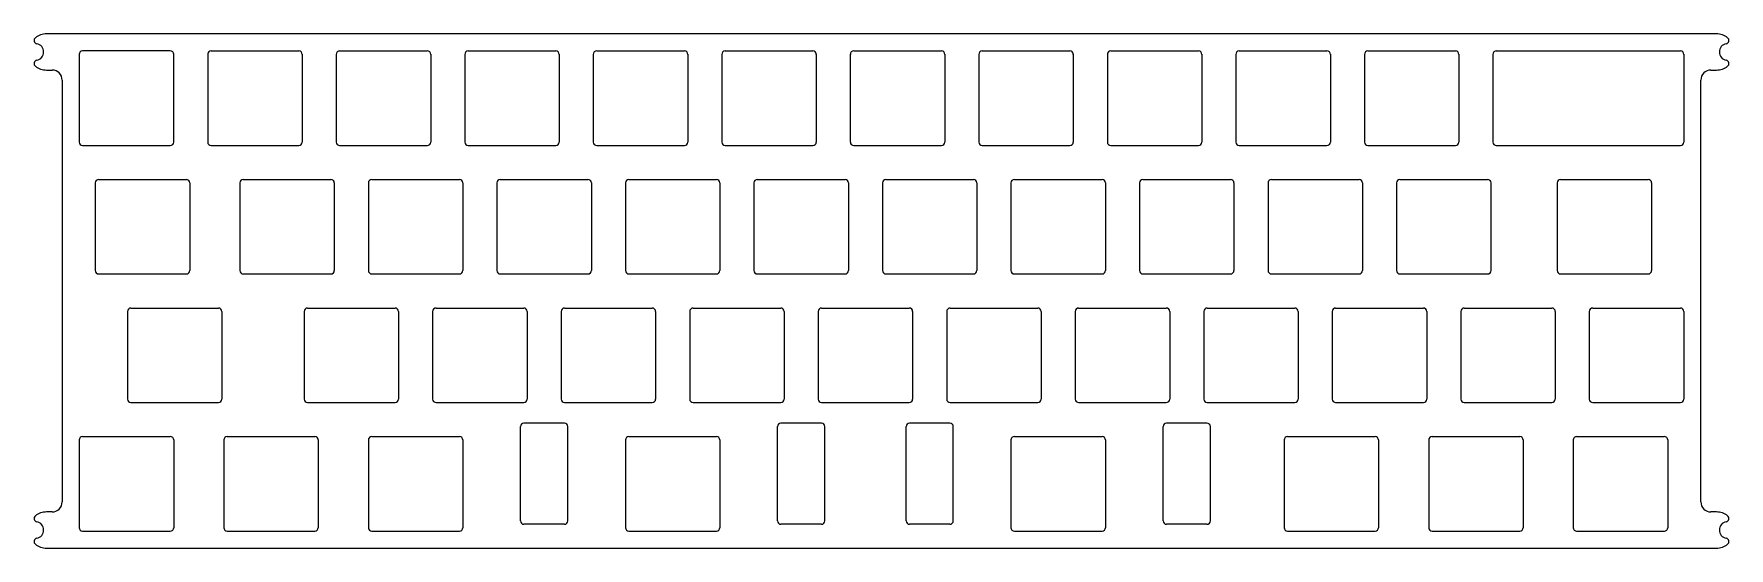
# Model space of a CAD drawing. Extents: x 0 to 251, y -76 to 1.
import ezdxf

# ---------------------------------------------------------------- set-up
doc = ezdxf.new("R2010")
doc.units = 0
doc.layers.get('0').update_dxf_attribs({"linetype": 'CONTINUOUS'})

msp = doc.modelspace()

# ---------------------------------------------------------------- linework, layer by layer
at = {"color": 7}
for points in [[(249.47118, 0.634167), (1.93294, 0.634167)], [(6.78434, -2.390973), (6.78434, -15.390693)], [(20.28444, -1.890593), (7.28472, -1.890593)], [(20.78482, -15.390693), (20.78482, -2.390973)], [(25.83434, -2.390973), (25.83434, -15.390693)], [(26.33472, -1.890593), (39.33444, -1.890593)], [(39.83482, -2.390973), (39.83482, -15.390693)], [(44.88434, -2.390973), (44.88434, -15.390693)], [(45.38472, -1.890593), (58.38444, -1.890593)], [(58.88482, -2.390973), (58.88482, -15.390693)], [(63.93434, -2.390973), (63.93434, -15.390693)], [(64.43472, -1.890593), (77.43444, -1.890593)], [(77.93482, -2.390973), (77.93482, -15.390693)], [(82.98434, -2.390973), (82.98434, -15.390693)], [(83.48472, -1.890593), (96.48444, -1.890593)], [(96.98482, -2.390973), (96.98482, -15.390693)], [(102.03434, -2.390973), (102.03434, -15.390693)], [(102.53472, -1.890593), (115.53444, -1.890593)], [(116.03482, -2.390973), (116.03482, -15.390693)], [(121.08434, -2.390973), (121.08434, -15.390693)], [(121.58472, -1.890593), (134.58444, -1.890593)], [(135.08482, -2.390973), (135.08482, -15.390693)], [(140.13434, -2.390973), (140.13434, -15.390693)], [(140.63472, -1.890593), (153.63444, -1.890593)], [(154.13482, -2.390973), (154.13482, -15.390693)], [(159.18434, -2.390973), (159.18434, -15.390693)], [(159.68472, -1.890593), (172.68444, -1.890593)], [(173.18482, -2.390973), (173.18482, -15.390693)], [(178.23434, -2.390973), (178.23434, -15.390693)], [(178.73472, -1.890593), (191.73444, -1.890593)], [(192.23482, -2.390973), (192.23482, -15.390693)], [(197.28434, -2.390973), (197.28434, -15.390693)], [(197.78472, -1.890593), (210.78444, -1.890593)], [(211.28482, -2.390973), (211.28482, -15.390693)], [(216.33434, -2.390973), (216.33434, -15.390693)], [(216.83472, -1.890593), (244.12194, -1.890593)], [(244.62232, -2.390973), (244.62232, -15.390693)], [(1.93294, -4.715073), (2.75844, -4.715073)], [(248.64568, -4.715073), (249.47118, -4.715073)], [(4.25958, -6.216213), (4.25958, -68.715453)], [(247.14708, -68.715453), (247.14708, -6.216213)], [(7.28472, -15.891073), (20.28444, -15.891073)], [(26.33472, -15.891073), (39.33444, -15.891073)], [(45.38472, -15.891073), (58.38444, -15.891073)], [(64.43472, -15.891073), (77.43444, -15.891073)], [(83.48472, -15.891073), (96.48444, -15.891073)], [(102.53472, -15.891073), (115.53444, -15.891073)], [(121.58472, -15.891073), (134.58444, -15.891073)], [(140.63472, -15.891073), (153.63444, -15.891073)], [(159.68472, -15.891073), (172.68444, -15.891073)], [(178.73472, -15.891073), (191.73444, -15.891073)], [(197.78472, -15.891073), (210.78444, -15.891073)], [(216.83472, -15.891073), (244.12194, -15.891073)], [(9.16686, -21.440973), (9.16686, -34.440693)], [(9.6647, -20.940593), (22.66442, -20.940593)], [(23.1648, -21.440973), (23.1648, -34.440693)], [(30.59684, -21.440973), (30.59684, -34.440693)], [(31.09722, -20.940593), (44.09694, -20.940593)], [(44.59732, -21.440973), (44.59732, -34.440693)], [(49.64684, -21.440973), (49.64684, -34.440693)], [(50.14722, -20.940593), (63.14694, -20.940593)], [(63.64732, -21.440973), (63.64732, -34.440693)], [(68.69684, -21.440973), (68.69684, -34.440693)], [(69.19722, -20.940593), (82.19694, -20.940593)], [(82.69732, -21.440973), (82.69732, -34.440693)], [(87.74684, -21.440973), (87.74684, -34.440693)], [(88.24722, -20.940593), (101.24694, -20.940593)], [(101.74732, -21.440973), (101.74732, -34.440693)], [(106.79684, -21.440973), (106.79684, -34.440693)], [(107.29722, -20.940593), (120.29694, -20.940593)], [(120.79732, -21.440973), (120.79732, -34.440693)], [(125.84684, -21.440973), (125.84684, -34.440693)], [(126.34722, -20.940593), (139.34694, -20.940593)], [(139.84732, -21.440973), (139.84732, -34.440693)], [(144.89684, -21.440973), (144.89684, -34.440693)], [(145.39722, -20.940593), (158.39694, -20.940593)], [(158.89732, -21.440973), (158.89732, -34.440693)], [(163.94684, -21.440973), (163.94684, -34.440693)], [(164.44722, -20.940593), (177.44694, -20.940593)], [(177.94732, -21.440973), (177.94732, -34.440693)], [(182.99684, -21.440973), (182.99684, -34.440693)], [(183.49722, -20.940593), (196.49694, -20.940593)], [(196.99732, -21.440973), (196.99732, -34.440693)], [(202.04684, -21.440973), (202.04684, -34.440693)], [(202.54722, -20.940593), (215.54694, -20.940593)], [(216.04732, -21.440973), (216.04732, -34.440693)], [(225.85934, -21.440973), (225.85934, -34.440693)], [(226.35972, -20.940593), (239.35944, -20.940593)], [(239.85982, -21.440973), (239.85982, -34.440693)], [(9.6647, -34.941073), (22.66442, -34.941073)], [(31.09722, -34.941073), (44.09694, -34.941073)], [(50.14722, -34.941073), (63.14694, -34.941073)], [(69.19722, -34.941073), (82.19694, -34.941073)], [(88.24722, -34.941073), (101.24694, -34.941073)], [(107.29722, -34.941073), (120.29694, -34.941073)], [(126.34722, -34.941073), (139.34694, -34.941073)], [(145.39722, -34.941073), (158.39694, -34.941073)], [(164.44722, -34.941073), (177.44694, -34.941073)], [(183.49722, -34.941073), (196.49694, -34.941073)], [(202.54722, -34.941073), (215.54694, -34.941073)], [(226.35972, -34.941073), (239.35944, -34.941073)], [(14.4272, -39.990593), (27.42692, -39.990593)], [(40.62222, -39.990593), (53.62194, -39.990593)], [(59.67222, -39.990593), (72.67194, -39.990593)], [(78.72222, -39.990593), (91.72194, -39.990593)], [(97.77222, -39.990593), (110.77194, -39.990593)], [(116.82222, -39.990593), (129.82194, -39.990593)], [(135.87222, -39.990593), (148.87194, -39.990593)], [(154.92222, -39.990593), (167.92194, -39.990593)], [(173.97222, -39.990593), (186.97194, -39.990593)], [(193.02222, -39.990593), (206.02194, -39.990593)], [(212.07222, -39.990593), (225.07194, -39.990593)], [(231.12222, -39.990593), (244.12194, -39.990593)], [(13.92936, -40.490973), (13.92936, -53.490693)], [(27.9273, -40.490973), (27.9273, -53.490693)], [(40.12184, -40.490973), (40.12184, -53.490693)], [(54.12232, -40.490973), (54.12232, -53.490693)], [(59.17184, -40.490973), (59.17184, -53.490693)], [(73.17232, -40.490973), (73.17232, -53.490693)], [(78.22184, -40.490973), (78.22184, -53.490693)], [(92.22232, -40.490973), (92.22232, -53.490693)], [(97.27184, -40.490973), (97.27184, -53.490693)], [(111.27232, -40.490973), (111.27232, -53.490693)], [(116.32184, -40.490973), (116.32184, -53.490693)], [(130.32232, -40.490973), (130.32232, -53.490693)], [(135.37184, -40.490973), (135.37184, -53.490693)], [(149.37232, -40.490973), (149.37232, -53.490693)], [(154.42184, -40.490973), (154.42184, -53.490693)], [(168.42232, -40.490973), (168.42232, -53.490693)], [(173.47184, -40.490973), (173.47184, -53.490693)], [(187.47232, -40.490973), (187.47232, -53.490693)], [(192.52184, -40.490973), (192.52184, -53.490693)], [(206.52232, -40.490973), (206.52232, -53.490693)], [(211.57184, -40.490973), (211.57184, -53.490693)], [(225.57232, -40.490973), (225.57232, -53.490693)], [(230.62184, -40.490973), (230.62184, -53.490693)], [(244.62232, -40.490973), (244.62232, -53.490693)], [(14.4272, -53.991073), (27.42692, -53.991073)], [(40.62222, -53.991073), (53.62194, -53.991073)], [(59.67222, -53.991073), (72.67194, -53.991073)], [(78.72222, -53.991073), (91.72194, -53.991073)], [(97.77222, -53.991073), (110.77194, -53.991073)], [(116.82222, -53.991073), (129.82194, -53.991073)], [(135.87222, -53.991073), (148.87194, -53.991073)], [(154.92222, -53.991073), (167.92194, -53.991073)], [(173.97222, -53.991073), (186.97194, -53.991073)], [(193.02222, -53.991073), (206.02194, -53.991073)], [(212.07222, -53.991073), (225.07194, -53.991073)], [(231.12222, -53.991073), (244.12194, -53.991073)], [(72.19696, -71.542473), (72.19696, -57.541993)], [(78.69682, -57.041613), (72.69734, -57.041613)], [(79.1972, -71.542473), (79.1972, -57.541993)], [(110.29696, -71.542473), (110.29696, -57.541993)], [(116.79682, -57.041613), (110.79734, -57.041613)], [(117.2972, -71.542473), (117.2972, -57.541993)], [(129.34696, -71.542473), (129.34696, -57.541993)], [(135.84682, -57.041613), (129.84734, -57.041613)], [(136.3472, -71.542473), (136.3472, -57.541993)], [(167.44696, -71.542473), (167.44696, -57.541993)], [(173.94682, -57.041613), (167.94734, -57.041613)], [(174.4472, -71.542473), (174.4472, -57.541993)], [(6.78434, -59.540973), (6.78434, -72.540693)], [(7.28472, -59.040593), (20.28444, -59.040593)], [(20.78482, -59.540973), (20.78482, -72.540693)], [(28.21686, -59.540973), (28.21686, -72.540693)], [(28.7147, -59.040593), (41.71442, -59.040593)], [(42.2148, -59.540973), (42.2148, -72.540693)], [(49.64684, -59.540973), (49.64684, -72.540693)], [(50.14722, -59.040593), (63.14694, -59.040593)], [(63.64732, -59.540973), (63.64732, -72.540693)], [(87.74684, -59.540973), (87.74684, -72.540693)], [(88.24722, -59.040593), (101.24694, -59.040593)], [(101.74732, -59.540973), (101.74732, -72.540693)], [(144.89684, -59.540973), (144.89684, -72.540693)], [(145.39722, -59.040593), (158.39694, -59.040593)], [(158.89732, -59.540973), (158.89732, -72.540693)], [(185.37936, -59.540973), (185.37936, -72.540693)], [(185.8772, -59.040593), (198.87692, -59.040593)], [(199.3773, -59.540973), (199.3773, -72.540693)], [(206.80934, -59.540973), (206.80934, -72.540693)], [(207.30972, -59.040593), (220.30944, -59.040593)], [(220.80982, -59.540973), (220.80982, -72.540693)], [(228.24186, -59.540973), (228.24186, -72.540693)], [(228.7397, -59.040593), (241.73942, -59.040593)], [(242.2398, -59.540973), (242.2398, -72.540693)], [(2.75844, -70.216593), (1.93294, -70.216593)], [(249.47118, -70.216593), (248.64568, -70.216593)], [(78.69682, -72.040313), (72.69734, -72.040313)], [(116.79682, -72.040313), (110.79734, -72.040313)], [(135.84682, -72.040313), (129.84734, -72.040313)], [(173.94682, -72.040313), (167.94734, -72.040313)], [(7.28472, -73.041073), (20.28444, -73.041073)], [(28.7147, -73.041073), (41.71442, -73.041073)], [(50.14722, -73.041073), (63.14694, -73.041073)], [(88.24722, -73.041073), (101.24694, -73.041073)], [(145.39722, -73.041073), (158.39694, -73.041073)], [(185.8772, -73.041073), (198.87692, -73.041073)], [(207.30972, -73.041073), (220.30944, -73.041073)], [(228.7397, -73.041073), (241.73942, -73.041073)], [(1.93294, -75.565833), (249.47118, -75.565833)]]:
    msp.add_lwpolyline(points, dxfattribs=at)
for points in [[(0.293002, 0.069621), (0.138465, -0.050592), (0.068311, -0.249942), (0.113504, -0.440443)], [(1.935447, 0.633226), (1.340524, 0.633225), (0.762578, 0.434903), (0.293002, 0.069621)], [(251.115322, 0.069621), (250.645768, 0.434886), (250.067853, 0.633207), (249.472958, 0.633226)], [(251.294879, -0.440378), (251.34003, -0.249886), (251.269856, -0.050567), (251.115322, 0.069621)], [(0.113504, -0.440443), (0.158697, -0.630944), (0.310919, -0.777539), (0.502986, -0.815528)], [(1.510424, -2.04177), (1.510424, -1.444929), (1.088483, -0.931348), (0.502986, -0.815531)], [(0.502986, -3.26801), (1.088483, -3.152193), (1.510424, -2.638612), (1.510424, -2.04177)], [(6.931895, -2.038217), (6.838126, -2.13199), (6.785451, -2.259174), (6.785458, -2.391786)], [(7.285457, -1.891762), (7.152844, -1.891762), (7.025664, -1.944443), (6.931895, -2.038217)], [(20.639018, -2.038217), (20.545249, -1.944443), (20.418068, -1.891762), (20.285456, -1.891762)], [(20.785455, -2.391786), (20.785462, -2.259174), (20.732786, -2.13199), (20.639018, -2.038217)], [(25.982101, -2.039128), (25.888306, -2.1329), (25.83561, -2.260096), (25.83561, -2.392726)], [(26.335736, -1.892727), (26.203106, -1.892693), (26.075897, -1.945356), (25.982101, -2.039128)], [(39.835582, -2.392726), (39.835582, -2.116633), (39.611802, -1.892797), (39.33571, -1.892727)], [(45.032101, -2.039128), (44.938306, -2.1329), (44.88561, -2.260096), (44.88561, -2.392726)], [(45.385736, -1.892727), (45.253106, -1.892693), (45.125897, -1.945356), (45.032101, -2.039128)], [(58.885582, -2.392726), (58.885582, -2.116633), (58.661802, -1.892797), (58.38571, -1.892727)], [(64.082101, -2.039128), (63.988306, -2.1329), (63.93561, -2.260096), (63.93561, -2.392726)], [(64.435736, -1.892727), (64.303106, -1.892693), (64.175897, -1.945356), (64.082101, -2.039128)], [(77.935582, -2.392726), (77.935582, -2.116633), (77.711802, -1.892797), (77.43571, -1.892727)], [(83.132101, -2.039128), (83.038306, -2.1329), (82.98561, -2.260096), (82.98561, -2.392726)], [(83.485736, -1.892727), (83.353106, -1.892693), (83.225897, -1.945356), (83.132101, -2.039128)], [(96.985582, -2.392726), (96.985582, -2.116633), (96.761802, -1.892797), (96.48571, -1.892727)], [(102.182101, -2.039128), (102.088306, -2.1329), (102.03561, -2.260096), (102.03561, -2.392726)], [(102.535736, -1.892727), (102.403106, -1.892693), (102.275897, -1.945356), (102.182101, -2.039128)], [(116.035582, -2.392726), (116.035582, -2.116633), (115.811802, -1.892797), (115.53571, -1.892727)], [(121.232101, -2.039128), (121.138306, -2.1329), (121.08561, -2.260096), (121.08561, -2.392726)], [(121.585736, -1.892727), (121.453106, -1.892693), (121.325897, -1.945356), (121.232101, -2.039128)], [(135.085582, -2.392726), (135.085582, -2.116633), (134.861802, -1.892797), (134.58571, -1.892727)], [(140.282101, -2.039128), (140.188306, -2.1329), (140.13561, -2.260096), (140.13561, -2.392726)], [(140.635736, -1.892727), (140.503106, -1.892693), (140.375897, -1.945356), (140.282101, -2.039128)], [(154.135582, -2.392726), (154.135582, -2.116633), (153.911802, -1.892797), (153.63571, -1.892727)], [(159.332101, -2.039128), (159.238306, -2.1329), (159.18561, -2.260096), (159.18561, -2.392726)], [(159.685736, -1.892727), (159.553106, -1.892693), (159.425897, -1.945356), (159.332101, -2.039128)], [(173.185582, -2.392726), (173.185582, -2.116633), (172.961802, -1.892797), (172.68571, -1.892727)], [(178.382101, -2.039128), (178.288306, -2.1329), (178.23561, -2.260096), (178.23561, -2.392726)], [(178.735736, -1.892727), (178.603106, -1.892693), (178.475897, -1.945356), (178.382101, -2.039128)], [(192.235582, -2.392726), (192.235582, -2.116633), (192.011802, -1.892797), (191.73571, -1.892727)], [(197.432101, -2.039128), (197.338306, -2.1329), (197.28561, -2.260096), (197.28561, -2.392726)], [(197.785736, -1.892727), (197.653106, -1.892693), (197.525897, -1.945356), (197.432101, -2.039128)], [(211.285582, -2.392726), (211.285582, -2.116633), (211.061802, -1.892797), (210.78571, -1.892727)], [(216.482101, -2.039128), (216.388306, -2.1329), (216.33561, -2.260096), (216.33561, -2.392726)], [(216.835736, -1.892727), (216.703106, -1.892693), (216.575897, -1.945356), (216.482101, -2.039128)], [(244.623082, -2.392726), (244.623082, -2.116633), (244.399302, -1.892797), (244.12321, -1.892727)], [(250.905518, -0.815528), (250.320018, -0.931342), (249.898074, -1.444925), (249.898074, -2.041769)], [(249.898074, -2.041769), (249.898074, -2.638613), (250.320018, -3.152195), (250.905518, -3.26801)], [(250.905518, -0.815528), (251.097556, -0.777487), (251.249727, -0.630869), (251.294879, -0.440378)], [(0.113488, -3.6431), (0.068295, -3.833607), (0.138455, -4.032963), (0.293002, -4.153174)], [(0.502986, -3.26801), (0.310911, -3.305994), (0.158681, -3.452592), (0.113488, -3.6431)], [(0.293002, -4.153174), (0.762579, -4.518455), (1.340527, -4.716776), (1.93545, -4.716775)], [(4.260444, -6.216772), (4.260442, -5.388347), (3.588871, -4.716776), (2.760447, -4.716775)], [(248.647966, -4.716775), (248.25012, -4.716742), (247.868558, -4.874762), (247.587227, -5.15607)], [(249.472958, -4.716775), (250.067852, -4.716757), (250.645767, -4.518438), (251.115322, -4.153174)], [(251.294895, -3.643165), (251.249742, -3.452667), (251.097564, -3.306046), (250.905518, -3.26801)], [(251.115322, -4.153174), (251.269865, -4.032988), (251.340047, -3.833663), (251.294895, -3.643165)], [(247.587227, -5.15607), (247.305895, -5.437377), (247.147843, -5.818926), (247.147842, -6.216772)], [(6.785458, -15.391785), (6.785459, -15.667927), (7.009315, -15.891783), (7.285457, -15.891784)], [(20.285456, -15.891784), (20.418064, -15.891784), (20.545241, -15.839106), (20.639009, -15.745338)], [(20.639009, -15.745338), (20.732777, -15.65157), (20.785455, -15.524393), (20.785455, -15.391785)], [(25.83561, -15.392725), (25.83561, -15.525355), (25.888306, -15.652551), (25.982101, -15.746323)], [(25.982101, -15.746323), (26.075897, -15.840094), (26.203106, -15.892758), (26.335736, -15.892724)], [(39.33571, -15.892724), (39.611802, -15.892654), (39.835582, -15.668817), (39.835582, -15.392725)], [(44.88561, -15.392725), (44.88561, -15.525355), (44.938306, -15.652551), (45.032101, -15.746323)], [(45.032101, -15.746323), (45.125897, -15.840094), (45.253106, -15.892758), (45.385736, -15.892724)], [(58.38571, -15.892724), (58.661802, -15.892654), (58.885582, -15.668817), (58.885582, -15.392725)], [(63.93561, -15.392725), (63.93561, -15.525355), (63.988306, -15.652551), (64.082101, -15.746323)], [(64.082101, -15.746323), (64.175897, -15.840094), (64.303106, -15.892758), (64.435736, -15.892724)], [(77.43571, -15.892724), (77.711802, -15.892654), (77.935582, -15.668817), (77.935582, -15.392725)], [(82.98561, -15.392725), (82.98561, -15.525355), (83.038306, -15.652551), (83.132101, -15.746323)], [(83.132101, -15.746323), (83.225897, -15.840094), (83.353106, -15.892758), (83.485736, -15.892724)], [(96.48571, -15.892724), (96.761802, -15.892654), (96.985582, -15.668817), (96.985582, -15.392725)], [(102.03561, -15.392725), (102.03561, -15.525355), (102.088306, -15.652551), (102.182101, -15.746323)], [(102.182101, -15.746323), (102.275897, -15.840094), (102.403106, -15.892758), (102.535736, -15.892724)], [(115.53571, -15.892724), (115.811802, -15.892654), (116.035582, -15.668817), (116.035582, -15.392725)], [(121.08561, -15.392725), (121.08561, -15.525355), (121.138306, -15.652551), (121.232101, -15.746323)], [(121.232101, -15.746323), (121.325897, -15.840094), (121.453106, -15.892758), (121.585736, -15.892724)], [(134.58571, -15.892724), (134.861802, -15.892654), (135.085582, -15.668817), (135.085582, -15.392725)], [(140.13561, -15.392725), (140.13561, -15.525355), (140.188306, -15.652551), (140.282101, -15.746323)], [(140.282101, -15.746323), (140.375897, -15.840094), (140.503106, -15.892758), (140.635736, -15.892724)], [(153.63571, -15.892724), (153.911802, -15.892654), (154.135582, -15.668817), (154.135582, -15.392725)], [(159.18561, -15.392725), (159.18561, -15.525355), (159.238306, -15.652551), (159.332101, -15.746323)], [(159.332101, -15.746323), (159.425897, -15.840094), (159.553106, -15.892758), (159.685736, -15.892724)], [(172.68571, -15.892724), (172.961802, -15.892654), (173.185582, -15.668817), (173.185582, -15.392725)], [(178.23561, -15.392725), (178.23561, -15.525355), (178.288306, -15.652551), (178.382101, -15.746323)], [(178.382101, -15.746323), (178.475897, -15.840094), (178.603106, -15.892758), (178.735736, -15.892724)], [(191.73571, -15.892724), (192.011802, -15.892654), (192.235582, -15.668817), (192.235582, -15.392725)], [(197.28561, -15.392725), (197.28561, -15.525355), (197.338306, -15.652551), (197.432101, -15.746323)], [(197.432101, -15.746323), (197.525897, -15.840094), (197.653106, -15.892758), (197.785736, -15.892724)], [(210.78571, -15.892724), (211.061802, -15.892654), (211.285582, -15.668817), (211.285582, -15.392725)], [(216.33561, -15.392725), (216.33561, -15.525355), (216.388306, -15.652551), (216.482101, -15.746323)], [(216.482101, -15.746323), (216.575897, -15.840094), (216.703106, -15.892758), (216.835736, -15.892724)], [(244.12321, -15.892724), (244.399302, -15.892654), (244.623082, -15.668817), (244.623082, -15.392725)], [(9.313357, -21.089173), (9.219589, -21.182941), (9.166911, -21.310118), (9.166911, -21.442726)], [(9.66691, -20.942727), (9.534302, -20.942727), (9.407125, -20.995405), (9.313357, -21.089173)], [(23.020462, -21.089173), (22.926694, -20.995405), (22.799517, -20.942727), (22.666909, -20.942727)], [(23.166908, -21.442726), (23.166908, -21.310118), (23.11423, -21.182941), (23.020462, -21.089173)], [(30.744601, -21.089128), (30.650806, -21.1829), (30.59811, -21.310096), (30.59811, -21.442726)], [(31.098236, -20.942727), (30.965606, -20.942693), (30.838397, -20.995356), (30.744601, -21.089128)], [(44.598082, -21.442726), (44.598082, -21.166633), (44.374302, -20.942797), (44.09821, -20.942727)], [(49.794601, -21.089128), (49.700806, -21.1829), (49.64811, -21.310096), (49.64811, -21.442726)], [(50.148236, -20.942727), (50.015606, -20.942693), (49.888397, -20.995356), (49.794601, -21.089128)], [(63.648082, -21.442726), (63.648082, -21.166633), (63.424302, -20.942797), (63.14821, -20.942727)], [(68.844601, -21.089128), (68.750806, -21.1829), (68.69811, -21.310096), (68.69811, -21.442726)], [(69.198236, -20.942727), (69.065606, -20.942693), (68.938397, -20.995356), (68.844601, -21.089128)], [(82.698082, -21.442726), (82.698082, -21.166633), (82.474302, -20.942797), (82.19821, -20.942727)], [(87.894601, -21.089128), (87.800806, -21.1829), (87.74811, -21.310096), (87.74811, -21.442726)], [(88.248236, -20.942727), (88.115606, -20.942693), (87.988397, -20.995356), (87.894601, -21.089128)], [(101.748082, -21.442726), (101.748082, -21.166633), (101.524302, -20.942797), (101.24821, -20.942727)], [(106.944601, -21.089128), (106.850806, -21.1829), (106.79811, -21.310096), (106.79811, -21.442726)], [(107.298236, -20.942727), (107.165606, -20.942693), (107.038397, -20.995356), (106.944601, -21.089128)], [(120.798082, -21.442726), (120.798082, -21.166633), (120.574302, -20.942797), (120.29821, -20.942727)], [(125.994601, -21.089128), (125.900806, -21.1829), (125.84811, -21.310096), (125.84811, -21.442726)], [(126.348236, -20.942727), (126.215606, -20.942693), (126.088397, -20.995356), (125.994601, -21.089128)], [(139.848082, -21.442726), (139.848082, -21.166633), (139.624302, -20.942797), (139.34821, -20.942727)], [(145.044601, -21.089128), (144.950806, -21.1829), (144.89811, -21.310096), (144.89811, -21.442726)], [(145.398236, -20.942727), (145.265606, -20.942693), (145.138397, -20.995356), (145.044601, -21.089128)], [(158.898082, -21.442726), (158.898082, -21.166633), (158.674302, -20.942797), (158.39821, -20.942727)], [(164.094601, -21.089128), (164.000806, -21.1829), (163.94811, -21.310096), (163.94811, -21.442726)], [(164.448236, -20.942727), (164.315606, -20.942693), (164.188397, -20.995356), (164.094601, -21.089128)], [(177.948082, -21.442726), (177.948082, -21.166633), (177.724302, -20.942797), (177.44821, -20.942727)], [(183.144601, -21.089128), (183.050806, -21.1829), (182.99811, -21.310096), (182.99811, -21.442726)], [(183.498236, -20.942727), (183.365606, -20.942693), (183.238397, -20.995356), (183.144601, -21.089128)], [(196.998082, -21.442726), (196.998082, -21.166633), (196.774302, -20.942797), (196.49821, -20.942727)], [(202.194601, -21.089128), (202.100806, -21.1829), (202.04811, -21.310096), (202.04811, -21.442726)], [(202.548236, -20.942727), (202.415606, -20.942693), (202.288397, -20.995356), (202.194601, -21.089128)], [(216.048082, -21.442726), (216.048082, -21.166633), (215.824302, -20.942797), (215.54821, -20.942727)], [(226.007101, -21.089128), (225.913306, -21.1829), (225.86061, -21.310096), (225.86061, -21.442726)], [(226.360736, -20.942727), (226.228106, -20.942693), (226.100897, -20.995356), (226.007101, -21.089128)], [(239.860582, -21.442726), (239.860582, -21.166633), (239.636802, -20.942797), (239.36071, -20.942727)], [(9.166911, -34.442725), (9.166981, -34.718817), (9.390818, -34.942597), (9.66691, -34.942597)], [(22.666909, -34.942597), (22.943001, -34.942597), (23.166838, -34.718817), (23.166908, -34.442725)], [(30.59811, -34.442725), (30.598144, -34.575333), (30.650854, -34.702496), (30.744646, -34.796241)], [(30.744646, -34.796241), (30.838438, -34.889985), (30.965628, -34.942631), (31.098236, -34.942597)], [(44.09821, -34.942597), (44.374253, -34.942527), (44.598012, -34.718768), (44.598082, -34.442725)], [(49.64811, -34.442725), (49.648144, -34.575333), (49.700854, -34.702496), (49.794646, -34.796241)], [(49.794646, -34.796241), (49.888438, -34.889985), (50.015628, -34.942631), (50.148236, -34.942597)], [(63.14821, -34.942597), (63.424253, -34.942527), (63.648012, -34.718768), (63.648082, -34.442725)], [(68.69811, -34.442725), (68.698144, -34.575333), (68.750854, -34.702496), (68.844646, -34.796241)], [(68.844646, -34.796241), (68.938438, -34.889985), (69.065628, -34.942631), (69.198236, -34.942597)], [(82.19821, -34.942597), (82.474253, -34.942527), (82.698012, -34.718768), (82.698082, -34.442725)], [(87.74811, -34.442725), (87.748144, -34.575333), (87.800854, -34.702496), (87.894646, -34.796241)], [(87.894646, -34.796241), (87.988438, -34.889985), (88.115628, -34.942631), (88.248236, -34.942597)], [(101.24821, -34.942597), (101.524253, -34.942527), (101.748012, -34.718768), (101.748082, -34.442725)], [(106.79811, -34.442725), (106.798144, -34.575333), (106.850854, -34.702496), (106.944646, -34.796241)], [(106.944646, -34.796241), (107.038438, -34.889985), (107.165628, -34.942631), (107.298236, -34.942597)], [(120.29821, -34.942597), (120.574253, -34.942527), (120.798012, -34.718768), (120.798082, -34.442725)], [(125.84811, -34.442725), (125.848144, -34.575333), (125.900854, -34.702496), (125.994646, -34.796241)], [(125.994646, -34.796241), (126.088438, -34.889985), (126.215628, -34.942631), (126.348236, -34.942597)], [(139.34821, -34.942597), (139.624253, -34.942527), (139.848012, -34.718768), (139.848082, -34.442725)], [(144.89811, -34.442725), (144.898144, -34.575333), (144.950854, -34.702496), (145.044646, -34.796241)], [(145.044646, -34.796241), (145.138438, -34.889985), (145.265628, -34.942631), (145.398236, -34.942597)], [(158.39821, -34.942597), (158.674253, -34.942527), (158.898012, -34.718768), (158.898082, -34.442725)], [(163.94811, -34.442725), (163.948144, -34.575333), (164.000854, -34.702496), (164.094646, -34.796241)], [(164.094646, -34.796241), (164.188438, -34.889985), (164.315628, -34.942631), (164.448236, -34.942597)], [(177.44821, -34.942597), (177.724253, -34.942527), (177.948012, -34.718768), (177.948082, -34.442725)], [(182.99811, -34.442725), (182.998144, -34.575333), (183.050854, -34.702496), (183.144646, -34.796241)], [(183.144646, -34.796241), (183.238438, -34.889985), (183.365628, -34.942631), (183.498236, -34.942597)], [(196.49821, -34.942597), (196.774253, -34.942527), (196.998012, -34.718768), (196.998082, -34.442725)], [(202.04811, -34.442725), (202.048144, -34.575333), (202.100854, -34.702496), (202.194646, -34.796241)], [(202.194646, -34.796241), (202.288438, -34.889985), (202.415628, -34.942631), (202.548236, -34.942597)], [(215.54821, -34.942597), (215.824253, -34.942527), (216.048012, -34.718768), (216.048082, -34.442725)], [(225.86061, -34.442725), (225.860644, -34.575333), (225.913354, -34.702496), (226.007146, -34.796241)], [(226.007146, -34.796241), (226.100938, -34.889985), (226.228128, -34.942631), (226.360736, -34.942597)], [(239.36071, -34.942597), (239.636753, -34.942527), (239.860512, -34.718768), (239.860582, -34.442725)], [(14.075812, -40.139116), (13.982041, -40.232912), (13.929377, -40.360121), (13.929411, -40.492751)], [(14.42941, -39.992625), (14.29678, -39.992625), (14.169584, -40.045321), (14.075812, -40.139116)], [(27.782975, -40.139161), (27.689231, -40.045369), (27.562068, -39.992659), (27.42946, -39.992625)], [(27.929332, -40.492751), (27.929366, -40.360143), (27.87672, -40.232953), (27.782975, -40.139161)], [(40.269556, -40.139071), (40.175757, -40.232871), (40.123076, -40.360099), (40.12311, -40.492751)], [(40.623236, -39.992625), (40.490584, -39.992591), (40.363355, -40.045272), (40.269556, -40.139071)], [(53.976725, -40.139161), (53.882981, -40.045369), (53.755818, -39.992659), (53.62321, -39.992625)], [(54.123082, -40.492751), (54.123116, -40.360143), (54.07047, -40.232953), (53.976725, -40.139161)], [(59.319556, -40.139071), (59.225757, -40.232871), (59.173076, -40.360099), (59.17311, -40.492751)], [(59.673236, -39.992625), (59.540584, -39.992591), (59.413355, -40.045272), (59.319556, -40.139071)], [(73.026725, -40.139161), (72.932981, -40.045369), (72.805818, -39.992659), (72.67321, -39.992625)], [(73.173082, -40.492751), (73.173116, -40.360143), (73.12047, -40.232953), (73.026725, -40.139161)], [(78.369556, -40.139071), (78.275757, -40.232871), (78.223076, -40.360099), (78.22311, -40.492751)], [(78.723236, -39.992625), (78.590584, -39.992591), (78.463355, -40.045272), (78.369556, -40.139071)], [(92.076725, -40.139161), (91.982981, -40.045369), (91.855818, -39.992659), (91.72321, -39.992625)], [(92.223082, -40.492751), (92.223116, -40.360143), (92.17047, -40.232953), (92.076725, -40.139161)], [(97.419556, -40.139071), (97.325757, -40.232871), (97.273076, -40.360099), (97.27311, -40.492751)], [(97.773236, -39.992625), (97.640584, -39.992591), (97.513355, -40.045272), (97.419556, -40.139071)], [(111.126725, -40.139161), (111.032981, -40.045369), (110.905818, -39.992659), (110.77321, -39.992625)], [(111.273082, -40.492751), (111.273116, -40.360143), (111.22047, -40.232953), (111.126725, -40.139161)], [(116.469556, -40.139071), (116.375757, -40.232871), (116.323076, -40.360099), (116.32311, -40.492751)], [(116.823236, -39.992625), (116.690584, -39.992591), (116.563355, -40.045272), (116.469556, -40.139071)], [(130.176725, -40.139161), (130.082981, -40.045369), (129.955818, -39.992659), (129.82321, -39.992625)], [(130.323082, -40.492751), (130.323116, -40.360143), (130.27047, -40.232953), (130.176725, -40.139161)], [(135.519556, -40.139071), (135.425757, -40.232871), (135.373076, -40.360099), (135.37311, -40.492751)], [(135.873236, -39.992625), (135.740584, -39.992591), (135.613355, -40.045272), (135.519556, -40.139071)], [(149.226725, -40.139161), (149.132981, -40.045369), (149.005818, -39.992659), (148.87321, -39.992625)], [(149.373082, -40.492751), (149.373116, -40.360143), (149.32047, -40.232953), (149.226725, -40.139161)], [(154.569556, -40.139071), (154.475757, -40.232871), (154.423076, -40.360099), (154.42311, -40.492751)], [(154.923236, -39.992625), (154.790584, -39.992591), (154.663355, -40.045272), (154.569556, -40.139071)], [(168.276725, -40.139161), (168.182981, -40.045369), (168.055818, -39.992659), (167.92321, -39.992625)], [(168.423082, -40.492751), (168.423116, -40.360143), (168.37047, -40.232953), (168.276725, -40.139161)], [(173.619556, -40.139071), (173.525757, -40.232871), (173.473076, -40.360099), (173.47311, -40.492751)], [(173.973236, -39.992625), (173.840584, -39.992591), (173.713355, -40.045272), (173.619556, -40.139071)], [(187.326725, -40.139161), (187.232981, -40.045369), (187.105818, -39.992659), (186.97321, -39.992625)], [(187.473082, -40.492751), (187.473116, -40.360143), (187.42047, -40.232953), (187.326725, -40.139161)], [(192.669556, -40.139071), (192.575757, -40.232871), (192.523076, -40.360099), (192.52311, -40.492751)], [(193.023236, -39.992625), (192.890584, -39.992591), (192.763355, -40.045272), (192.669556, -40.139071)], [(206.376725, -40.139161), (206.282981, -40.045369), (206.155818, -39.992659), (206.02321, -39.992625)], [(206.523082, -40.492751), (206.523116, -40.360143), (206.47047, -40.232953), (206.376725, -40.139161)], [(211.719556, -40.139071), (211.625757, -40.232871), (211.573076, -40.360099), (211.57311, -40.492751)], [(212.073236, -39.992625), (211.940584, -39.992591), (211.813355, -40.045272), (211.719556, -40.139071)], [(225.426725, -40.139161), (225.332981, -40.045369), (225.205818, -39.992659), (225.07321, -39.992625)], [(225.573082, -40.492751), (225.573116, -40.360143), (225.52047, -40.232953), (225.426725, -40.139161)], [(230.769556, -40.139071), (230.675757, -40.232871), (230.623076, -40.360099), (230.62311, -40.492751)], [(231.123236, -39.992625), (230.990584, -39.992591), (230.863355, -40.045272), (230.769556, -40.139071)], [(244.476725, -40.139161), (244.382981, -40.045369), (244.255818, -39.992659), (244.12321, -39.992625)], [(244.623082, -40.492751), (244.623116, -40.360143), (244.57047, -40.232953), (244.476725, -40.139161)], [(13.929411, -53.492725), (13.929481, -53.768817), (14.153318, -53.992597), (14.42941, -53.992597)], [(27.42946, -53.992597), (27.705503, -53.992527), (27.929262, -53.768768), (27.929332, -53.492725)], [(40.12311, -53.492725), (40.123144, -53.625333), (40.175854, -53.752496), (40.269646, -53.846241)], [(40.269646, -53.846241), (40.363438, -53.939985), (40.490628, -53.992631), (40.623236, -53.992597)], [(53.62321, -53.992597), (53.899253, -53.992527), (54.123012, -53.768768), (54.123082, -53.492725)], [(59.17311, -53.492725), (59.173144, -53.625333), (59.225854, -53.752496), (59.319646, -53.846241)], [(59.319646, -53.846241), (59.413438, -53.939985), (59.540628, -53.992631), (59.673236, -53.992597)], [(72.67321, -53.992597), (72.949253, -53.992527), (73.173012, -53.768768), (73.173082, -53.492725)], [(78.22311, -53.492725), (78.223144, -53.625333), (78.275854, -53.752496), (78.369646, -53.846241)], [(78.369646, -53.846241), (78.463438, -53.939985), (78.590628, -53.992631), (78.723236, -53.992597)], [(91.72321, -53.992597), (91.999253, -53.992527), (92.223012, -53.768768), (92.223082, -53.492725)], [(97.27311, -53.492725), (97.273144, -53.625333), (97.325854, -53.752496), (97.419646, -53.846241)], [(97.419646, -53.846241), (97.513438, -53.939985), (97.640628, -53.992631), (97.773236, -53.992597)], [(110.77321, -53.992597), (111.049253, -53.992527), (111.273012, -53.768768), (111.273082, -53.492725)], [(116.32311, -53.492725), (116.323144, -53.625333), (116.375854, -53.752496), (116.469646, -53.846241)], [(116.469646, -53.846241), (116.563438, -53.939985), (116.690628, -53.992631), (116.823236, -53.992597)], [(129.82321, -53.992597), (130.099253, -53.992527), (130.323012, -53.768768), (130.323082, -53.492725)], [(135.37311, -53.492725), (135.373144, -53.625333), (135.425854, -53.752496), (135.519646, -53.846241)], [(135.519646, -53.846241), (135.613438, -53.939985), (135.740628, -53.992631), (135.873236, -53.992597)], [(148.87321, -53.992597), (149.149253, -53.992527), (149.373012, -53.768768), (149.373082, -53.492725)], [(154.42311, -53.492725), (154.423144, -53.625333), (154.475854, -53.752496), (154.569646, -53.846241)], [(154.569646, -53.846241), (154.663438, -53.939985), (154.790628, -53.992631), (154.923236, -53.992597)], [(167.92321, -53.992597), (168.199253, -53.992527), (168.423012, -53.768768), (168.423082, -53.492725)], [(173.47311, -53.492725), (173.473144, -53.625333), (173.525854, -53.752496), (173.619646, -53.846241)], [(173.619646, -53.846241), (173.713438, -53.939985), (173.840628, -53.992631), (173.973236, -53.992597)], [(186.97321, -53.992597), (187.249253, -53.992527), (187.473012, -53.768768), (187.473082, -53.492725)], [(192.52311, -53.492725), (192.523144, -53.625333), (192.575854, -53.752496), (192.669646, -53.846241)], [(192.669646, -53.846241), (192.763438, -53.939985), (192.890628, -53.992631), (193.023236, -53.992597)], [(206.02321, -53.992597), (206.299253, -53.992527), (206.523012, -53.768768), (206.523082, -53.492725)], [(211.57311, -53.492725), (211.573144, -53.625333), (211.625854, -53.752496), (211.719646, -53.846241)], [(211.719646, -53.846241), (211.813438, -53.939985), (211.940628, -53.992631), (212.073236, -53.992597)], [(225.07321, -53.992597), (225.349253, -53.992527), (225.573012, -53.768768), (225.573082, -53.492725)], [(230.62311, -53.492725), (230.623144, -53.625333), (230.675854, -53.752496), (230.769646, -53.846241)], [(230.769646, -53.846241), (230.863438, -53.939985), (230.990628, -53.992631), (231.123236, -53.992597)], [(244.12321, -53.992597), (244.399253, -53.992527), (244.623012, -53.768768), (244.623082, -53.492725)], [(72.344587, -57.189165), (72.250842, -57.282957), (72.198196, -57.410147), (72.19823, -57.542755)], [(72.698102, -57.042629), (72.565494, -57.042663), (72.438331, -57.095373), (72.344587, -57.189165)], [(79.05177, -57.189075), (78.957971, -57.095276), (78.830742, -57.042595), (78.69809, -57.042629)], [(79.198216, -57.542755), (79.19825, -57.410103), (79.145569, -57.282875), (79.05177, -57.189075)], [(110.444587, -57.189165), (110.350842, -57.282957), (110.298196, -57.410147), (110.29823, -57.542755)], [(110.798102, -57.042629), (110.665494, -57.042663), (110.538331, -57.095373), (110.444587, -57.189165)], [(117.15177, -57.189075), (117.057971, -57.095276), (116.930742, -57.042595), (116.79809, -57.042629)], [(117.298216, -57.542755), (117.29825, -57.410103), (117.245569, -57.282875), (117.15177, -57.189075)], [(129.494587, -57.189165), (129.400842, -57.282957), (129.348196, -57.410147), (129.34823, -57.542755)], [(129.848102, -57.042629), (129.715494, -57.042663), (129.588331, -57.095373), (129.494587, -57.189165)], [(136.20177, -57.189075), (136.107971, -57.095276), (135.980742, -57.042595), (135.84809, -57.042629)], [(136.348216, -57.542755), (136.34825, -57.410103), (136.295569, -57.282875), (136.20177, -57.189075)], [(167.594587, -57.189165), (167.500842, -57.282957), (167.448196, -57.410147), (167.44823, -57.542755)], [(167.948102, -57.042629), (167.815494, -57.042663), (167.688331, -57.095373), (167.594587, -57.189165)], [(174.30177, -57.189075), (174.207971, -57.095276), (174.080742, -57.042595), (173.94809, -57.042629)], [(174.448216, -57.542755), (174.44825, -57.410103), (174.395569, -57.282875), (174.30177, -57.189075)], [(6.932062, -59.189116), (6.838291, -59.282912), (6.785627, -59.410121), (6.785661, -59.542751)], [(7.28566, -59.042625), (7.15303, -59.042625), (7.025834, -59.095321), (6.932062, -59.189116)], [(20.639257, -59.189116), (20.545485, -59.095321), (20.418289, -59.042625), (20.285659, -59.042625)], [(20.785658, -59.542751), (20.785692, -59.410121), (20.733028, -59.282912), (20.639257, -59.189116)], [(28.363306, -59.189071), (28.269507, -59.282871), (28.216826, -59.410099), (28.21686, -59.542751)], [(28.716986, -59.042625), (28.584334, -59.042591), (28.457105, -59.095272), (28.363306, -59.189071)], [(42.070475, -59.189161), (41.976731, -59.095369), (41.849568, -59.042659), (41.71696, -59.042625)], [(42.216832, -59.542751), (42.216866, -59.410143), (42.16422, -59.282953), (42.070475, -59.189161)], [(49.794556, -59.189071), (49.700757, -59.282871), (49.648076, -59.410099), (49.64811, -59.542751)], [(50.148236, -59.042625), (50.015584, -59.042591), (49.888355, -59.095272), (49.794556, -59.189071)], [(63.501725, -59.189161), (63.407981, -59.095369), (63.280818, -59.042659), (63.14821, -59.042625)], [(63.648082, -59.542751), (63.648116, -59.410143), (63.59547, -59.282953), (63.501725, -59.189161)], [(87.894556, -59.189071), (87.800757, -59.282871), (87.748076, -59.410099), (87.74811, -59.542751)], [(88.248236, -59.042625), (88.115584, -59.042591), (87.988355, -59.095272), (87.894556, -59.189071)], [(101.601725, -59.189161), (101.507981, -59.095369), (101.380818, -59.042659), (101.24821, -59.042625)], [(101.748082, -59.542751), (101.748116, -59.410143), (101.69547, -59.282953), (101.601725, -59.189161)], [(145.044556, -59.189071), (144.950757, -59.282871), (144.898076, -59.410099), (144.89811, -59.542751)], [(145.398236, -59.042625), (145.265584, -59.042591), (145.138355, -59.095272), (145.044556, -59.189071)], [(158.751725, -59.189161), (158.657981, -59.095369), (158.530818, -59.042659), (158.39821, -59.042625)], [(158.898082, -59.542751), (158.898116, -59.410143), (158.84547, -59.282953), (158.751725, -59.189161)], [(185.525806, -59.189071), (185.432007, -59.282871), (185.379326, -59.410099), (185.37936, -59.542751)], [(185.879486, -59.042625), (185.746834, -59.042591), (185.619605, -59.095272), (185.525806, -59.189071)], [(199.232975, -59.189161), (199.139231, -59.095369), (199.012068, -59.042659), (198.87946, -59.042625)], [(199.379332, -59.542751), (199.379366, -59.410143), (199.32672, -59.282953), (199.232975, -59.189161)], [(206.957056, -59.189071), (206.863257, -59.282871), (206.810576, -59.410099), (206.81061, -59.542751)], [(207.310736, -59.042625), (207.178084, -59.042591), (207.050855, -59.095272), (206.957056, -59.189071)], [(220.664225, -59.189161), (220.570481, -59.095369), (220.443318, -59.042659), (220.31071, -59.042625)], [(220.810582, -59.542751), (220.810616, -59.410143), (220.75797, -59.282953), (220.664225, -59.189161)], [(228.388306, -59.189071), (228.294507, -59.282871), (228.241826, -59.410099), (228.24186, -59.542751)], [(228.741986, -59.042625), (228.609334, -59.042591), (228.482105, -59.095272), (228.388306, -59.189071)], [(242.095475, -59.189161), (242.001731, -59.095369), (241.874568, -59.042659), (241.74196, -59.042625)], [(242.241832, -59.542751), (242.241866, -59.410143), (242.18922, -59.282953), (242.095475, -59.189161)], [(1.93545, -70.216847), (1.340524, -70.216853), (0.762576, -70.415183), (0.293002, -70.780473)], [(2.760447, -70.216847), (3.158292, -70.216846), (3.539841, -70.058794), (3.821149, -69.777463)], [(3.821149, -69.777463), (4.102456, -69.496131), (4.260477, -69.114569), (4.260444, -68.716723)], [(247.147842, -68.716723), (247.147809, -69.114591), (247.305847, -69.496172), (247.587182, -69.777507)], [(247.587182, -69.777507), (247.868517, -70.058842), (248.250098, -70.21688), (248.647966, -70.216847)], [(251.115322, -70.780473), (250.64577, -70.415201), (250.067855, -70.216872), (249.472958, -70.216847)], [(0.293002, -70.780473), (0.138603, -70.900717), (0.068547, -71.099983), (0.113729, -71.290394)], [(0.113729, -71.290394), (0.158911, -71.480804), (0.311025, -71.627352), (0.502986, -71.665409)], [(1.510789, -72.89172), (1.510788, -72.294738), (1.088652, -71.781078), (0.502983, -71.665409)], [(6.785661, -72.542725), (6.785731, -72.818817), (7.009568, -73.042597), (7.28566, -73.042597)], [(20.285659, -73.042597), (20.561751, -73.042597), (20.785588, -72.818817), (20.785658, -72.542725)], [(28.21686, -72.542725), (28.216894, -72.675333), (28.269604, -72.802496), (28.363396, -72.896241)], [(41.71696, -73.042597), (41.993003, -73.042527), (42.216762, -72.818768), (42.216832, -72.542725)], [(49.64811, -72.542725), (49.648144, -72.675333), (49.700854, -72.802496), (49.794646, -72.896241)], [(63.14821, -73.042597), (63.424253, -73.042527), (63.648012, -72.818768), (63.648082, -72.542725)], [(72.19823, -71.542727), (72.1983, -71.81877), (72.422059, -72.042529), (72.698102, -72.042599)], [(78.69809, -72.042599), (78.830698, -72.042633), (78.957888, -71.989987), (79.05168, -71.896243)], [(79.05168, -71.896243), (79.145472, -71.802498), (79.198182, -71.675335), (79.198216, -71.542727)], [(87.74811, -72.542725), (87.748144, -72.675333), (87.800854, -72.802496), (87.894646, -72.896241)], [(101.24821, -73.042597), (101.524253, -73.042527), (101.748012, -72.818768), (101.748082, -72.542725)], [(110.29823, -71.542727), (110.2983, -71.81877), (110.522059, -72.042529), (110.798102, -72.042599)], [(116.79809, -72.042599), (116.930698, -72.042633), (117.057888, -71.989987), (117.15168, -71.896243)], [(117.15168, -71.896243), (117.245472, -71.802498), (117.298182, -71.675335), (117.298216, -71.542727)], [(129.34823, -71.542727), (129.3483, -71.81877), (129.572059, -72.042529), (129.848102, -72.042599)], [(135.84809, -72.042599), (135.980698, -72.042633), (136.107888, -71.989987), (136.20168, -71.896243)], [(136.20168, -71.896243), (136.295472, -71.802498), (136.348182, -71.675335), (136.348216, -71.542727)], [(144.89811, -72.542725), (144.898144, -72.675333), (144.950854, -72.802496), (145.044646, -72.896241)], [(158.39821, -73.042597), (158.674253, -73.042527), (158.898012, -72.818768), (158.898082, -72.542725)], [(167.44823, -71.542727), (167.4483, -71.81877), (167.672059, -72.042529), (167.948102, -72.042599)], [(173.94809, -72.042599), (174.080698, -72.042633), (174.207888, -71.989987), (174.30168, -71.896243)], [(174.30168, -71.896243), (174.395472, -71.802498), (174.448182, -71.675335), (174.448216, -71.542727)], [(185.37936, -72.542725), (185.379394, -72.675333), (185.432104, -72.802496), (185.525896, -72.896241)], [(198.87946, -73.042597), (199.155503, -73.042527), (199.379262, -72.818768), (199.379332, -72.542725)], [(206.81061, -72.542725), (206.810644, -72.675333), (206.863354, -72.802496), (206.957146, -72.896241)], [(220.31071, -73.042597), (220.586753, -73.042527), (220.810512, -72.818768), (220.810582, -72.542725)], [(228.24186, -72.542725), (228.241894, -72.675333), (228.294604, -72.802496), (228.388396, -72.896241)], [(241.74196, -73.042597), (242.018003, -73.042527), (242.241762, -72.818768), (242.241832, -72.542725)], [(250.905518, -71.665409), (250.319849, -71.781078), (249.897714, -72.294739), (249.897714, -72.891721)], [(250.905518, -71.665409), (251.09745, -71.6273), (251.249513, -71.48073), (251.294654, -71.290328)], [(251.294654, -71.290328), (251.339795, -71.099927), (251.269718, -70.900691), (251.115322, -70.780473)], [(0.113461, -74.493131), (0.068266, -74.683649), (0.138439, -74.883015), (0.293002, -75.003223)], [(0.502986, -74.118033), (0.310899, -74.156009), (0.158656, -74.302613), (0.113461, -74.493131)], [(0.293002, -75.003223), (0.762575, -75.368513), (1.340522, -75.566842), (1.935447, -75.566849)], [(0.502986, -74.118033), (1.088655, -74.002363), (1.510789, -73.488702), (1.510789, -72.89172)], [(28.363396, -72.896241), (28.457188, -72.989985), (28.584378, -73.042631), (28.716986, -73.042597)], [(49.794646, -72.896241), (49.888438, -72.989985), (50.015628, -73.042631), (50.148236, -73.042597)], [(87.894646, -72.896241), (87.988438, -72.989985), (88.115628, -73.042631), (88.248236, -73.042597)], [(145.044646, -72.896241), (145.138438, -72.989985), (145.265628, -73.042631), (145.398236, -73.042597)], [(185.525896, -72.896241), (185.619688, -72.989985), (185.746878, -73.042631), (185.879486, -73.042597)], [(206.957146, -72.896241), (207.050938, -72.989985), (207.178128, -73.042631), (207.310736, -73.042597)], [(228.388396, -72.896241), (228.482188, -72.989985), (228.609378, -73.042631), (228.741986, -73.042597)], [(249.472958, -75.566849), (250.067855, -75.566824), (250.64577, -75.368496), (251.115322, -75.003223)], [(249.897714, -72.891721), (249.897714, -73.488703), (250.319849, -74.002364), (250.905518, -74.118033)], [(251.294921, -74.493197), (251.249768, -74.302688), (251.097576, -74.156062), (250.905518, -74.118033)], [(251.115322, -75.003223), (251.269882, -74.883041), (251.340075, -74.683706), (251.294921, -74.493197)]]:
    msp.add_open_spline(points, degree=3, dxfattribs=at)

doc.saveas('drawing.dxf')
